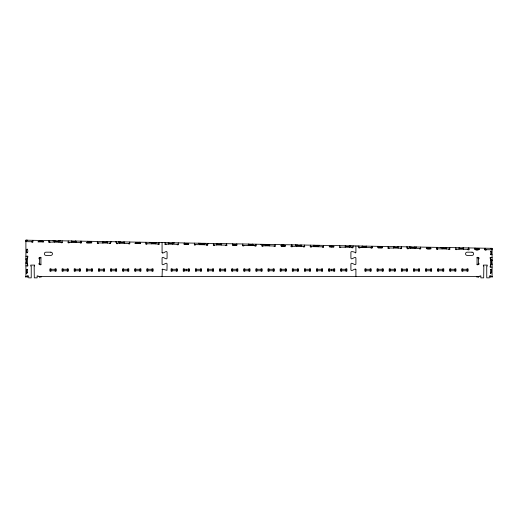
<?xml version="1.0" encoding="UTF-8"?>
<svg xmlns="http://www.w3.org/2000/svg" width="518" height="518" viewBox="0 0 518 518"><rect width="100%" height="100%" fill="white"/><g stroke="black" fill="none" stroke-linecap="round" stroke-linejoin="round"><path stroke-width="0.78" d="M162.471 269.133L166.971 270.364L167.081 263.759C166.343 261.642 162.807 266.317 162.069 264.199L162.069 257.899C162.769 255.788 166.226 260.399 167.074 258.391L167.081 252.046C166.349 249.929 162.794 254.61 162.069 252.486L162.076 242.566M355.911 245.946L355.911 252.486M31.851 241.744L31.844 242.23L32.815 242.249L32.848 240.313M38.876 241.867L38.889 241.142C52.706 241.893 29.047 241.505 42.929 241.213L42.916 241.938M49.942 242.061L49.935 242.547L48.964 242.534L48.996 240.592L48.97 242.048L62.406 242.282M53.095 241.116L53.108 240.663M53.581 241.129L53.594 240.669M54.468 242.139L54.468 240.689M55.044 240.695L55.031 241.427L58.424 241.485L58.437 240.753M58.981 242.223L59.007 240.766M59.881 241.148L59.887 240.779M60.366 241.155L60.373 240.792M61.13 242.256L61.124 242.741L62.089 242.761L62.128 240.818M68.188 240.928L68.149 242.864L69.114 242.884L69.127 242.398M71.316 242.437L71.361 240.98M71.911 240.993L71.898 241.718L75.291 241.776L75.304 241.051M75.861 241.058L75.835 242.515L75.881 241.064M80.316 242.592L80.303 243.078L81.274 243.091L81.307 241.155M80.581 242.599L80.601 241.142M87.361 241.258L87.341 242.715L91.919 242.793M91.408 242.787C93.603 239.84 79.144 244.004 91.375 242.787L91.401 241.33M97.455 241.44L97.423 243.376L98.394 243.395L98.401 242.91M102.907 242.987L102.933 241.53L102.927 242.987M103.503 241.543L103.49 242.269L106.883 242.327L106.896 241.602M107.446 243.065L107.466 241.615M109.589 243.104L109.583 243.589L110.548 243.602L110.587 241.666M111.551 242.139L111.558 241.686M115.669 242.21L115.676 241.757M116.647 241.77L116.608 243.713L117.58 243.725L117.586 243.24M118.428 242.165L118.434 241.802M118.913 242.178L118.92 241.815M119.794 243.279L119.82 241.828M120.37 241.835L120.357 242.566L123.75 242.625L123.763 241.9M124.294 243.363L124.339 241.906M128.775 243.441L128.762 243.92L129.733 243.939L129.765 242.003M135.794 243.564L135.807 242.832C149.683 243.615 126.029 243.207 139.847 242.903M139.866 243.628L139.86 242.178M145.914 242.282L145.882 244.224L146.853 244.237L146.859 243.751M150.019 242.722L150.026 242.353M150.505 242.728L150.511 242.366M151.392 242.379L151.366 243.836L151.411 242.379M151.962 242.392L151.949 243.117L155.342 243.175L155.355 242.45M155.879 243.913L155.924 242.456M158.048 243.952L158.042 244.431L159.013 244.451L159.045 242.515M165.106 242.618L165.067 244.554L166.038 244.574L166.045 244.088M168.253 244.127L168.279 242.677M168.836 242.683L168.823 243.408L172.209 243.466L172.222 242.741M172.753 244.205L172.798 242.754M173.672 243.22L173.679 242.767M174.152 243.233L174.165 242.774M177.234 244.282L177.227 244.768L178.192 244.787L178.244 242.845M184.304 242.955L184.279 244.405C197.954 243.991 174.585 244.25 188.306 243.751L184.291 243.68M186.299 244.444L186.312 243.713M194.399 243.13L194.341 245.066L195.312 245.085L195.318 244.6M198.472 243.745L198.485 243.201M198.957 243.758L198.97 243.207M199.825 244.677L199.851 243.227M200.421 243.233L200.408 243.959L203.801 244.023L203.814 243.292M205.257 243.68L205.264 243.318M205.743 243.693L205.75 243.331M206.507 244.794L206.501 245.279L207.472 245.299L207.504 243.356L207.485 244.813M208.469 243.738L208.476 243.376M213.565 243.466L213.526 245.402L214.497 245.422L214.504 244.936M216.692 244.975L216.738 243.518M217.295 243.531L217.282 244.256L220.668 244.315L220.681 243.589M221.212 245.053L221.238 243.596M225.693 245.131L225.686 245.616L226.651 245.629L226.677 243.693M232.731 243.797L232.705 245.254L236.823 245.318L236.836 244.606L232.699 244.528L236.765 244.593M236.771 243.868L236.745 245.325L232.653 245.247L232.666 244.535M242.825 243.978L242.806 245.914L243.771 245.933L243.784 245.448M248.297 245.526L248.323 244.069M248.873 244.082L248.86 244.807L252.253 244.865L252.266 244.14M252.79 245.603L252.816 244.146L252.816 245.603M254.966 245.642L254.96 246.128L255.931 246.141L255.957 244.205M261.04 244.749L261.046 244.295M262.017 244.308L261.985 246.251L262.956 246.264L262.963 245.778M263.798 244.794L263.804 244.341M264.284 244.716L264.29 244.347M265.145 245.817L265.171 244.366M265.747 244.373L265.734 245.105L269.12 245.163L269.133 244.431M269.664 245.895L269.69 244.444M274.151 245.979L274.145 246.458L275.11 246.477L275.136 244.541M291.284 244.82L291.265 246.762L292.23 246.775L292.243 246.29M292.016 246.29L292.035 244.833M295.389 245.254L295.396 244.891M295.875 245.267L295.882 244.904M296.736 246.367L296.762 244.917M297.332 244.923L297.319 245.655L300.712 245.713L300.725 244.988M301.256 246.451L301.301 244.995M303.431 246.484L303.418 246.969L304.39 246.989L304.422 245.053M310.476 245.156L310.444 247.092L311.415 247.112L311.422 246.626M313.604 246.665L313.63 245.208M314.206 245.221L314.193 245.946L317.579 246.005L317.592 245.279M318.143 246.743L318.149 245.292M319.043 245.759L319.049 245.305M319.528 245.765L319.535 245.312M322.61 246.821L322.604 247.306L323.575 247.326L323.614 245.383M331.669 246.982L331.682 246.251M339.769 245.668L339.724 247.604L340.695 247.623L340.702 247.138M345.208 247.215L345.215 245.765M345.791 245.772L345.778 246.497L349.171 246.562L349.184 245.83M349.708 247.293L349.734 245.843M350.628 246.309L350.634 245.856M351.113 246.322L351.12 245.862M351.89 247.332L351.877 247.818L352.849 247.837L352.875 245.895M353.839 246.277L353.846 245.914M357.957 246.348L357.964 245.985M358.929 246.005L358.903 247.941L359.874 247.96L359.88 247.474M362.063 247.513L362.088 246.056M362.658 246.069L362.645 246.795L366.038 246.853L366.051 246.128M366.602 247.591L366.621 246.134M371.069 247.669L371.063 248.154L372.034 248.167L372.066 246.231L372.028 247.682M378.108 246.335L378.082 247.792L382.2 247.857L382.213 247.138L378.075 247.067L382.148 247.131M382.142 246.406L382.116 247.863L378.062 247.792L378.043 247.067M388.202 246.51L388.183 248.452L389.154 248.472L389.16 247.986M393.641 248.064L393.686 246.607M394.243 246.62L394.23 247.345L397.623 247.403L397.636 246.678M398.161 248.141L398.187 246.685M400.349 248.18L400.343 248.666L401.308 248.679L401.327 246.743M406.403 247.377L406.416 246.833M407.381 246.846L407.368 248.789L408.333 248.802L408.346 248.316M409.168 247.332L409.175 246.879M409.647 247.339L409.66 246.885M410.515 248.355L410.541 246.905M411.111 246.911L411.098 247.636L414.491 247.701L414.504 246.969M415.054 248.433L415.054 246.982M415.948 247.358L415.954 246.995M416.433 247.371L416.44 247.008M419.528 248.511L419.522 248.996L420.493 249.016L420.499 247.08M430.626 248.705L430.672 247.986L426.567 247.908L426.534 248.634L430.594 248.705L430.581 247.98C423.815 246.51 425.692 250.388 431.235 248.718M436.655 247.358L436.642 249.3L437.613 249.313L437.619 248.828M437.38 248.828L437.406 247.371M440.753 247.882L440.76 247.429M441.239 247.895L441.245 247.436M442.1 248.905L442.145 247.455M442.702 247.462L442.689 248.193L446.082 248.251L446.095 247.526M446.62 248.983L446.645 247.533M448.808 249.022L448.802 249.508L449.766 249.527L449.786 247.585M455.84 247.695L455.827 249.631L456.792 249.65L456.805 249.164M458.974 249.203L459 247.746M459.57 247.759L459.557 248.485L462.95 248.543L462.962 247.818M463.487 249.281L463.513 247.824M467.994 249.359L467.981 249.844L468.952 249.857L468.958 247.921M468.233 249.365L468.259 247.908M475.019 248.025C473.128 250.621 480.905 250.278 479.098 248.828C473.446 247.041 473.096 251.107 479.053 249.553L479.04 248.828L475.025 248.757M485.088 249.657L485.113 248.206L485.101 250.142L486.072 250.162L486.078 249.676M26.625 249.346C27.862 247.682 28.574 253.652 26.625 252.577L26.625 249.346L27.357 249.346M26.625 269.535C29.286 267.307 25.46 279.688 26.625 269.535L27.357 269.535M27.357 272.785L26.625 272.785M490.63 254.629L490.973 251.003L491.355 251.327L491.355 254.61L490.65 254.72L492.081 254.597M490.63 269.535C493.278 267.301 489.471 279.733 490.63 269.535L491.355 269.535M491.355 272.785L490.63 272.785M162.069 269.613L162.335 269.179L162.069 276.405M27.35 252.629L26.975 252.939L26.625 252.596M355.516 252.965C357.284 253.166 351.223 250.511 350.906 252.046L350.906 258.346C351.638 260.457 355.173 255.788 355.911 257.899L355.911 264.199C355.374 266.207 351.625 261.674 350.906 263.759L350.906 270.053C351.631 272.17 355.186 267.495 355.911 269.606L355.911 276.405M490.63 248.368L492.081 248.368L492.081 277.363M490.63 251.366L491.355 251.366M25.9 256.209L27.836 256.209L27.836 257.181L27.357 257.181M492.081 257.42L490.145 257.42L490.145 258.391L490.63 258.391M40.922 257.828L38.986 257.828L38.986 258.793L39.472 258.793M477.059 257.828L479.001 257.828L479.001 258.793L478.515 258.793M25.9 258.786L27.357 258.806M25.9 259.363L26.625 259.363L26.625 262.755L25.9 262.755M490.63 259.997L492.081 259.997M490.63 260.017L492.081 260.017M492.081 260.573L491.355 260.573L491.355 263.966L492.081 263.966M25.9 263.325L27.357 263.306M39.472 263.319L38.986 263.319L38.986 264.29L40.922 264.29M478.515 263.319L479.001 263.319L479.001 264.29L477.059 264.29M490.63 264.536L492.081 264.536M27.357 264.931L27.836 264.931L27.836 265.902L25.9 265.902M490.63 266.142L490.145 266.142L490.145 267.113L492.081 267.113M50.006 269.295L56.067 269.295M62.121 269.295L68.182 269.295M74.236 269.295L80.296 269.295M86.351 269.295L92.411 269.295M98.472 269.295L104.526 269.295M110.587 269.295L116.641 269.295M122.701 269.295L128.755 269.295M134.816 269.295L140.87 269.295M146.931 269.295L152.985 269.295M171.16 269.295L177.214 269.295M183.275 269.295L189.329 269.295M195.39 269.295L201.444 269.295M207.504 269.295L213.558 269.295M219.619 269.295L225.673 269.295M231.734 269.295L237.788 269.295M243.849 269.295L249.903 269.295M255.963 269.295L262.017 269.295M268.078 269.295L274.132 269.295M280.193 269.295L286.247 269.295M292.307 269.295L298.362 269.295M304.422 269.295L310.483 269.295M316.537 269.295L322.597 269.295M328.652 269.295L334.712 269.295M340.766 269.295L346.827 269.295M364.996 269.295L371.056 269.295M377.11 269.295L383.171 269.295M389.225 269.295L395.286 269.295M401.34 269.295L407.401 269.295M413.455 269.295L419.515 269.295M425.569 269.295L431.63 269.295M437.684 269.295L443.745 269.295M449.799 269.295L455.859 269.295M461.914 269.295L467.974 269.295M50.006 270.746L56.067 270.746M62.121 270.746L68.182 270.746M74.236 270.746L80.296 270.746M86.351 270.746L92.411 270.746M98.472 270.746L104.526 270.746M110.587 270.746L116.641 270.746M122.701 270.746L128.755 270.746M134.816 270.746L140.87 270.746M146.931 270.746L152.985 270.746M171.16 270.746L177.214 270.746M183.275 270.746L189.329 270.746M195.39 270.746L201.444 270.746M207.504 270.746L213.558 270.746M219.619 270.746L225.673 270.746M231.734 270.746L237.788 270.746M243.849 270.746L249.903 270.746M255.963 270.746L262.017 270.746M268.078 270.746L274.132 270.746M280.193 270.746L286.247 270.746M292.307 270.746L298.362 270.746M304.422 270.746L310.483 270.746M316.537 270.746L322.597 270.746M328.652 270.746L334.712 270.746M340.766 270.746L346.827 270.746M364.996 270.746L371.056 270.746M377.11 270.746L383.171 270.746M389.225 270.746L395.286 270.746M401.34 270.746L407.401 270.746M413.455 270.746L419.515 270.746M425.569 270.746L431.63 270.746M437.684 270.746L443.745 270.746M449.799 270.746L455.859 270.746M461.914 270.746L467.974 270.746M490.811 276.262L490.63 275.777M25.9 276.405L28.645 275.919L28.645 277.855L31.235 277.855L31.235 266.064L30.756 266.064L30.756 265.093L34.628 265.093L34.628 266.064L34.143 266.064L34.298 277.855L37.128 277.855L37.128 275.919L38.099 275.919L38.099 276.405L479.888 276.405L479.888 275.919L480.853 275.919L480.853 277.855L483.682 277.855L483.838 266.064L483.352 266.064L483.352 265.093L487.231 265.093L487.231 266.064L486.745 266.064L486.745 277.855L489.335 277.855L489.335 275.919L492.081 276.405M25.9 276.729L27.357 276.729M39.472 276.729L40.922 276.729M477.059 276.729L478.515 276.729M490.63 276.729L492.081 276.729M87.348 241.99L91.388 242.061M32.88 241.764L25.9 241.641L25.926 240.19L492.1 248.329L492.074 249.78L484.57 249.65M37.905 241.854L43.765 241.951M68.098 242.379L81.591 242.612M97.125 242.884L110.561 243.123M116.621 243.227L129.74 243.454M134.829 243.544L140.618 243.648M145.888 243.738L159.266 243.972M164.957 244.069L178.218 244.302M194.373 244.587L207.964 244.82M213.176 244.91L227.143 245.156M242.683 245.428L256.177 245.661M261.868 245.759L275.317 245.998M290.838 246.27L304.817 246.51M310.029 246.6L323.588 246.84M339.743 247.118L353.03 247.351M358.721 247.455L372.209 247.688M387.736 247.96L401.728 248.2M406.876 248.29L420.901 248.536M436.383 248.808L449.883 249.041M455.575 249.145L469.055 249.378M355.516 269.133L355.911 269.613M162.425 252.952L162.076 252.538M490.63 257.42L490.63 267.113M490.63 276.431L490.63 277.363M478.515 257.828L478.515 264.29M478.515 276.431L478.515 277.363M478.03 257.828L478.03 257.342L477.059 257.342L477.059 264.769L478.03 264.769L478.03 264.29M477.059 276.431L477.059 277.363M467.003 269.295L467.003 268.81L467.974 268.81L467.974 271.231L467.003 271.231L467.003 270.746M462.885 269.295L462.885 268.81L461.914 268.81L461.914 271.231L462.885 271.231L462.885 270.746M454.888 269.295L454.888 268.81L455.859 268.81L455.859 271.231L454.888 271.231L454.888 270.746M450.77 269.295L450.77 268.81L449.799 268.81L449.799 271.231L450.77 271.231L450.77 270.746M442.773 269.295L442.773 268.81L443.745 268.81L443.745 271.231L442.773 271.231L442.773 270.746M438.655 269.295L438.655 268.81L437.684 268.81L437.684 271.231L438.655 271.231L438.655 270.746M430.659 269.295L430.659 268.81L431.63 268.81L431.63 271.231L430.659 271.231L430.659 270.746M426.541 269.295L426.541 268.81L425.569 268.81L425.569 271.231L426.541 271.231L426.541 270.746M418.544 269.295L418.544 268.81L419.515 268.81L419.515 271.231L418.544 271.231L418.544 270.746M414.426 269.295L414.426 268.81L413.455 268.81L413.455 271.231L414.426 271.231L414.426 270.746M406.429 269.295L406.429 268.81L407.401 268.81L407.401 271.231L406.429 271.231L406.429 270.746M402.311 269.295L402.311 268.81L401.34 268.81L401.34 271.231L402.311 271.231L402.311 270.746M394.315 269.295L394.315 268.81L395.286 268.81L395.286 271.231L394.315 271.231L394.315 270.746M390.196 269.295L390.196 268.81L389.225 268.81L389.225 271.231L390.196 271.231L390.196 270.746M382.2 269.295L382.2 268.81L383.171 268.81L383.171 271.231L382.2 271.231L382.2 270.746M378.082 269.295L378.082 268.81L377.11 268.81L377.11 271.231L378.082 271.231L378.082 270.746M370.085 269.295L370.085 268.81L371.056 268.81L371.056 271.231L370.085 271.231L370.085 270.746M365.967 269.295L365.967 268.81L364.996 268.81L364.996 271.231L365.967 271.231L365.967 270.746M345.856 269.295L345.856 268.81L346.827 268.81L346.827 271.231L345.856 271.231L345.856 270.746M341.738 269.295L341.738 268.81L340.766 268.81L340.766 271.231L341.738 271.231L341.738 270.746M333.741 269.295L333.741 268.81L334.712 268.81L334.712 271.231L333.741 271.231L333.741 270.746M331.682 269.295L331.682 270.746M329.623 269.295L329.623 268.81L328.652 268.81L328.652 271.231L329.623 271.231L329.623 270.746M321.626 269.295L321.626 268.81L322.597 268.81L322.597 271.231L321.626 271.231L321.626 270.746M317.508 269.295L317.508 268.81L316.537 268.81L316.537 271.231L317.508 271.231L317.508 270.746M309.511 269.295L309.511 268.81L310.483 268.81L310.483 271.231L309.511 271.231L309.511 270.746M305.393 269.295L305.393 268.81L304.422 268.81L304.422 271.231L305.393 271.231L305.393 270.746M297.397 269.295L297.397 268.81L298.362 268.81L298.362 271.231L297.397 271.231L297.397 270.746M293.279 269.295L293.279 268.81L292.307 268.81L292.307 271.231L293.279 271.231L293.279 270.746M285.282 269.295L285.282 268.81L286.247 268.81L286.247 271.231L285.282 271.231L285.282 270.746M281.164 269.295L281.164 268.81L280.193 268.81L280.193 271.231L281.164 271.231L281.164 270.746M273.167 269.295L273.167 268.81L274.132 268.81L274.132 271.231L273.167 271.231L273.167 270.746M269.049 269.295L269.049 268.81L268.078 268.81L268.078 271.231L269.049 271.231L269.049 270.746M261.053 269.295L261.053 268.81L262.017 268.81L262.017 271.231L261.053 271.231L261.053 270.746M256.934 269.295L256.934 268.81L255.963 268.81L255.963 271.231L256.934 271.231L256.934 270.746M248.938 269.295L248.938 268.81L249.903 268.81L249.903 271.231L248.938 271.231L248.938 270.746M244.82 269.295L244.82 268.81L243.849 268.81L243.849 271.231L244.82 271.231L244.82 270.746M236.823 269.295L236.823 268.81L237.788 268.81L237.788 271.231L236.823 271.231L236.823 270.746M232.705 269.295L232.705 268.81L231.734 268.81L231.734 271.231L232.705 271.231L232.705 270.746M224.708 269.295L224.708 268.81L225.673 268.81L225.673 271.231L224.708 271.231L224.708 270.746M220.584 269.295L220.584 268.81L219.619 268.81L219.619 271.231L220.584 271.231L220.584 270.746M212.594 269.295L212.594 268.81L213.558 268.81L213.558 271.231L212.594 271.231L212.594 270.746M208.469 269.295L208.469 268.81L207.504 268.81L207.504 271.231L208.469 271.231L208.469 270.746M200.479 269.295L200.479 268.81L201.444 268.81L201.444 271.231L200.479 271.231L200.479 270.746M196.354 269.295L196.354 268.81L195.39 268.81L195.39 271.231L196.354 271.231L196.354 270.746M188.364 269.295L188.364 268.81L189.329 268.81L189.329 271.231L188.364 271.231L188.364 270.746M186.299 269.295L186.299 270.746M184.24 269.295L184.24 268.81L183.275 268.81L183.275 271.231L184.24 271.231L184.24 270.746M176.249 269.295L176.249 268.81L177.214 268.81L177.214 271.231L176.249 271.231L176.249 270.746M172.125 269.295L172.125 268.81L171.16 268.81L171.16 271.231L172.125 271.231L172.125 270.746M152.014 269.295L152.014 268.81L152.985 268.81L152.985 271.231L152.014 271.231L152.014 270.746M147.895 269.295L147.895 268.81L146.931 268.81L146.931 271.231L147.895 271.231L147.895 270.746M139.899 269.295L139.899 268.81L140.87 268.81L140.87 271.231L139.899 271.231L139.899 270.746M135.781 269.295L135.781 268.81L134.816 268.81L134.816 271.231L135.781 271.231L135.781 270.746M127.784 269.295L127.784 268.81L128.755 268.81L128.755 271.231L127.784 271.231L127.784 270.746M123.666 269.295L123.666 268.81L122.701 268.81L122.701 271.231L123.666 271.231L123.666 270.746M115.669 269.295L115.669 268.81L116.641 268.81L116.641 271.231L115.669 271.231L115.669 270.746M111.551 269.295L111.551 268.81L110.587 268.81L110.587 271.231L111.551 271.231L111.551 270.746M103.555 269.295L103.555 268.81L104.526 268.81L104.526 271.231L103.555 271.231L103.555 270.746M99.437 269.295L99.437 268.81L98.472 268.81L98.472 271.231L99.437 271.231L99.437 270.746M91.44 269.295L91.44 268.81L92.411 268.81L92.411 271.231L91.44 271.231L91.44 270.746M87.322 269.295L87.322 268.81L86.351 268.81L86.351 271.231L87.322 271.231L87.322 270.746M79.325 269.295L79.325 268.81L80.296 268.81L80.296 271.231L79.325 271.231L79.325 270.746M75.207 269.295L75.207 268.81L74.236 268.81L74.236 271.231L75.207 271.231L75.207 270.746M67.21 269.295L67.21 268.81L68.182 268.81L68.182 271.231L67.21 271.231L67.21 270.746M63.092 269.295L63.092 268.81L62.121 268.81L62.121 271.231L63.092 271.231L63.092 270.746M55.096 269.295L55.096 268.81L56.067 268.81L56.067 271.231L55.096 271.231L55.096 270.746M50.978 269.295L50.978 268.81L50.006 268.81L50.006 271.231L50.978 271.231L50.978 270.746M40.922 276.431L40.922 277.363M39.951 257.828L39.951 257.342L40.922 257.342L40.922 264.769L39.951 264.769L39.951 264.29M39.472 257.828L39.472 264.29M39.472 276.431L39.472 277.363M27.357 240.63L27.357 240.145L25.9 240.145L25.9 277.363M27.357 256.151L27.357 265.961M27.357 275.777L27.357 277.363M204.364 243.305L204.345 244.755L204.39 243.305M281.177 245.37C280.322 247.364 286.914 246.626 285.263 245.441C279.629 243.667 279.234 247.695 285.217 246.167L285.217 245.441L281.19 245.37M329.662 246.218L329.649 246.944C343.408 246.704 319.755 246.173 333.676 247.015L333.696 246.29L329.649 246.218M50.816 252.175L45.972 252.175A1.612 1.612 0 0 0 44.354 253.788A1.612 1.612 0 0 0 45.972 255.406L50.816 255.406A1.612 1.612 0 0 0 52.435 253.788A1.612 1.612 0 0 0 50.816 252.175M472.015 252.175L467.165 252.175A1.612 1.612 0 0 0 465.552 253.788A1.612 1.612 0 0 0 467.165 255.406L472.015 255.406A1.612 1.612 0 0 0 473.627 253.788A1.612 1.612 0 0 0 472.015 252.175"/></g></svg>
